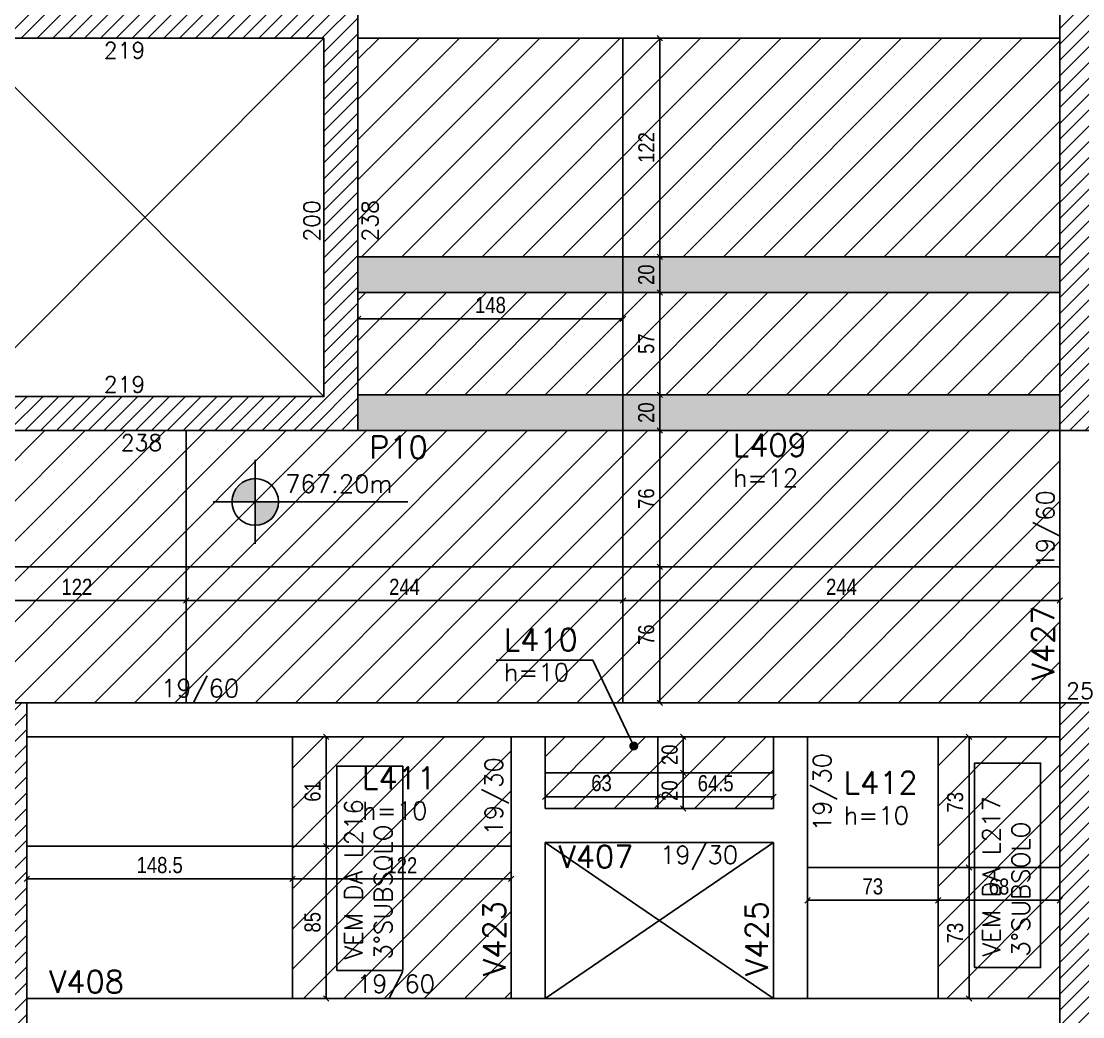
# Model space of a CAD drawing. Extents: x 1860 to 9314, y -614 to 3837.
# Drawn here: x 3631 to 4224, y 1691 to 2247 of the extents above; entities that cross this region are included whole.
import ezdxf
from ezdxf import colors
from ezdxf.entities.mleader import LeaderData, LeaderLine
from ezdxf.math import Vec2, Vec3

# ---------------------------------------------------------------- set-up
doc = ezdxf.new("R2010")
doc.units = 0
for name, color, linetype in [('COTA', 241, 'Continuous'), ('F-AUX-RED', 1, 'Continuous'), ('F-LAJES-DIM', 2, 'Continuous'), ('F-LAJES-NOME', 4, 'Continuous'), ('F-NÍVEL-PLANTA', 2, 'Continuous'), ('F-PILARES-DIM', 172, 'Continuous'), ('F-PILARES-HACH', 174, 'Continuous'), ('F-PILARES-NOME', 170, 'Continuous'), ('F-PILARES-S', 170, 'Continuous'), ('F-PILARES-V', 170, 'Continuous'), ('F-TEXTO', 6, 'Continuous'), ('F-VIGAS', 3, 'Continuous'), ('F-VIGAS-DIM', 2, 'Continuous'), ('F-VIGAS-NOME', 4, 'Continuous'), ('F-VÃO', 1, 'Continuous'), ('Painéis', 200, 'Continuous')]:
    doc.layers.add(name, color=color, linetype=linetype)
doc.layers.add('Hachura', color=251, linetype='Continuous', lineweight=9)
doc.styles.add('COTA TECNICA-50', font='techl___.ttf', dxfattribs={"height": 9})
doc.styles.add('MCP', font='romans.shx')
doc.styles.add('ROMANS', font='romans.shx')
doc.styles.get("Standard").update_dxf_attribs({"font": 'arial.ttf'})
doc.dimstyles.new('COTA PAINEL-50', dxfattribs={"dimtxt": 9, "dimasz": 3, "dimexe": 3, "dimexo": 3, "dimgap": 3, "dimtad": 1, "dimdec": 1, "dimzin": 12, "dimdsep": 46, "dimtxsty": 'COTA TECNICA-50', "dimblk1": 'OBLIQUE', "dimblk2": 'OBLIQUE', "dimsah": 1, "dimcen": 0.9, "dimclrd": 4, "dimclre": 4, "dimclrt": 240, "dimadec": 1, "dimazin": 3, "dimtfac": 1, "dimtdec": 1, "dimtmove": 0, "dimatfit": 3, "dimfxl": 1, "dimtolj": 1, "dimtzin": 12, "dimarcsym": 0})
pattern_1 = [(45, (3615.476, 1372.732), (-4.419417, 4.419417), [])]

# ---------------------------------------------------------------- blocks, each defined once
blk = doc.blocks.new('Nível - Planta')
at = {"layer": 'F-NÍVEL-PLANTA'}
h = blk.add_hatch(color=71, dxfattribs=at)
h.paths.add_polyline_path([(0, 0), (0, 0.26, 0.414214), (-0.26, 0)])
h.paths.add_polyline_path([(0.26, 0), (0, 0), (0, -0.26, 0.414214)])
for p, q in [((0, -0.469), (0, 0.469)), ((-0.469, 0), (1.704, 0))]:
    blk.add_line(p, q, dxfattribs=at)
blk.add_circle((0, 0), 0.26, dxfattribs=at)
at = {"layer": 'F-TEXTO', "color": 3, "style": 'MCP'}
blk.add_attdef('NÍVEL', (0.333, 0.102), '', height=0.2, dxfattribs=at)
blk = doc.blocks.new('_Dot')
at = {"color": 0, "linetype": 'ByBlock', "lineweight": -2}
blk.add_line((-0.5, 0), (-1, 0), dxfattribs=at)
at = {"color": 0, "linetype": 'ByBlock', "const_width": 0.5}
blk.add_lwpolyline([(-0.25, 0, 1), (0.25, 0, 1)], format="xyb", close=True, dxfattribs=at)
blk = doc.blocks.new('_Oblique')
at = {"color": 0, "linetype": 'ByBlock', "lineweight": -2}
blk.add_line((-0.5, -0.5), (0.5, 0.5), dxfattribs=at)
blk = doc.blocks.new('*D638')
at = {"layer": 'COTA', "color": 4, "lineweight": -2, "transparency": 16777216}
for p, q in [((3601.48, 1954.23), (3601.48, 1920.43)), ((3723.48, 1939.23), (3723.48, 1920.43)), ((3601.48, 1923.43), (3723.48, 1923.43))]:
    blk.add_line(p, q, dxfattribs=at)
at = {"layer": 'Defpoints', "color": 0, "transparency": 16777216}
for p in [(3601.48, 1957.23), (3723.48, 1942.23), (3723.48, 1923.43)]:
    blk.add_point(p, dxfattribs=at)
at = {"layer": 'COTA', "color": 4, "lineweight": -2, "transparency": 16777216, "xscale": 3, "yscale": 3, "zscale": 3, "rotation": 180}
blk.add_blockref('_Oblique', (3601.48, 1923.43), dxfattribs=at)
at = {"layer": 'COTA', "color": 4, "lineweight": -2, "transparency": 16777216, "xscale": 3, "yscale": 3, "zscale": 3}
blk.add_blockref('_Oblique', (3723.48, 1923.43), dxfattribs=at)
at = {"layer": 'COTA', "color": 240, "transparency": 16777216, "insert": (3662.48, 1930.99), "char_height": 9, "attachment_point": 5, "style": 'COTA TECNICA-50'}
blk.add_mtext('\\A1;122', dxfattribs=at)
blk = doc.blocks.new('*D639')
at = {"layer": 'COTA', "color": 4, "lineweight": -2, "transparency": 16777216}
for p, q in [((3723.48, 1939.23), (3723.48, 1920.43)), ((3967.48, 1939.23), (3967.48, 1920.43)), ((3723.48, 1923.43), (3967.48, 1923.43))]:
    blk.add_line(p, q, dxfattribs=at)
at = {"layer": 'Defpoints', "color": 0, "transparency": 16777216}
for p in [(3723.48, 1942.23), (3967.48, 1942.23), (3967.48, 1923.43)]:
    blk.add_point(p, dxfattribs=at)
at = {"layer": 'COTA', "color": 4, "lineweight": -2, "transparency": 16777216, "xscale": 3, "yscale": 3, "zscale": 3, "rotation": 180}
blk.add_blockref('_Oblique', (3723.48, 1923.43), dxfattribs=at)
at = {"layer": 'COTA', "color": 4, "lineweight": -2, "transparency": 16777216, "xscale": 3, "yscale": 3, "zscale": 3}
blk.add_blockref('_Oblique', (3967.48, 1923.43), dxfattribs=at)
at = {"layer": 'COTA', "color": 240, "transparency": 16777216, "insert": (3845.48, 1931), "char_height": 9, "attachment_point": 5, "style": 'COTA TECNICA-50'}
blk.add_mtext('\\A1;244', dxfattribs=at)
blk = doc.blocks.new('*D640')
at = {"layer": 'COTA', "color": 4, "lineweight": -2, "transparency": 16777216}
for p, q in [((3967.48, 1939.23), (3967.48, 1920.43)), ((4211.48, 1939.23), (4211.48, 1920.43)), ((3967.48, 1923.43), (4211.48, 1923.43))]:
    blk.add_line(p, q, dxfattribs=at)
at = {"layer": 'Defpoints', "color": 0, "transparency": 16777216}
for p in [(3967.48, 1942.23), (4211.48, 1942.23), (4211.48, 1923.43)]:
    blk.add_point(p, dxfattribs=at)
at = {"layer": 'COTA', "color": 4, "lineweight": -2, "transparency": 16777216, "xscale": 3, "yscale": 3, "zscale": 3, "rotation": 180}
blk.add_blockref('_Oblique', (3967.48, 1923.43), dxfattribs=at)
at = {"layer": 'COTA', "color": 4, "lineweight": -2, "transparency": 16777216, "xscale": 3, "yscale": 3, "zscale": 3}
blk.add_blockref('_Oblique', (4211.48, 1923.43), dxfattribs=at)
at = {"layer": 'COTA', "color": 240, "transparency": 16777216, "insert": (4089.48, 1931), "char_height": 9, "attachment_point": 5, "style": 'COTA TECNICA-50'}
blk.add_mtext('\\A1;244', dxfattribs=at)
blk = doc.blocks.new('*D641')
at = {"layer": 'COTA', "color": 4, "lineweight": -2, "transparency": 16777216}
for p, q in [((3970.48, 1942.23), (3991.08, 1942.23)), ((3988.08, 1866.23), (3988.08, 1942.23)), ((3970.48, 1866.23), (3991.08, 1866.23))]:
    blk.add_line(p, q, dxfattribs=at)
at = {"layer": 'Defpoints', "color": 0, "transparency": 16777216}
for p in [(3967.48, 1942.23), (3988.08, 1942.23), (3967.48, 1866.23)]:
    blk.add_point(p, dxfattribs=at)
at = {"layer": 'COTA', "color": 4, "lineweight": -2, "transparency": 16777216, "xscale": 3, "yscale": 3, "zscale": 3}
for p, rotation in [((3988.08, 1942.23), 90), ((3988.08, 1866.23), 270)]:
    blk.add_blockref('_Oblique', p, dxfattribs=dict(at, rotation=rotation))
at = {"layer": 'COTA', "color": 240, "transparency": 16777216, "insert": (3980.49, 1904.23), "char_height": 9, "attachment_point": 5, "rotation": 90, "style": 'COTA TECNICA-50'}
blk.add_mtext('\\A1;76', dxfattribs=at)
blk = doc.blocks.new('*D642')
at = {"layer": 'COTA', "color": 4, "lineweight": -2, "transparency": 16777216}
for p, q in [((3970.48, 2018.23), (3991.08, 2018.23)), ((3988.08, 1942.23), (3988.08, 2018.23)), ((3970.48, 1942.23), (3991.08, 1942.23))]:
    blk.add_line(p, q, dxfattribs=at)
at = {"layer": 'Defpoints', "color": 0, "transparency": 16777216}
for p in [(3967.48, 2018.23), (3988.08, 2018.23), (3967.48, 1942.23)]:
    blk.add_point(p, dxfattribs=at)
at = {"layer": 'COTA', "color": 4, "lineweight": -2, "transparency": 16777216, "xscale": 3, "yscale": 3, "zscale": 3}
for p, rotation in [((3988.08, 2018.23), 90), ((3988.08, 1942.23), 270)]:
    blk.add_blockref('_Oblique', p, dxfattribs=dict(at, rotation=rotation))
at = {"layer": 'COTA', "color": 240, "transparency": 16777216, "insert": (3980.49, 1980.23), "char_height": 9, "attachment_point": 5, "rotation": 90, "style": 'COTA TECNICA-50'}
blk.add_mtext('\\A1;76', dxfattribs=at)
blk = doc.blocks.new('*D643')
at = {"layer": 'COTA', "color": 4, "lineweight": -2, "transparency": 16777216}
for p, q in [((3970.48, 2038.23), (3991.08, 2038.23)), ((3988.08, 2018.23), (3988.08, 2038.23)), ((3970.48, 2018.23), (3991.08, 2018.23))]:
    blk.add_line(p, q, dxfattribs=at)
at = {"layer": 'Defpoints', "color": 0, "transparency": 16777216}
for p in [(3967.48, 2038.23), (3988.08, 2038.23), (3967.48, 2018.23)]:
    blk.add_point(p, dxfattribs=at)
at = {"layer": 'COTA', "color": 4, "lineweight": -2, "transparency": 16777216, "xscale": 3, "yscale": 3, "zscale": 3}
for p, rotation in [((3988.08, 2038.23), 90), ((3988.08, 2018.23), 270)]:
    blk.add_blockref('_Oblique', p, dxfattribs=dict(at, rotation=rotation))
at = {"layer": 'COTA', "color": 240, "transparency": 16777216, "insert": (3980.49, 2028.23), "char_height": 9, "attachment_point": 5, "rotation": 90, "style": 'COTA TECNICA-50'}
blk.add_mtext('\\A1;20', dxfattribs=at)
blk = doc.blocks.new('*D644')
at = {"layer": 'COTA', "color": 4, "lineweight": -2, "transparency": 16777216}
for p, q in [((3970.48, 2095.23), (3991.08, 2095.23)), ((3988.08, 2038.23), (3988.08, 2095.23)), ((3970.48, 2038.23), (3991.08, 2038.23))]:
    blk.add_line(p, q, dxfattribs=at)
at = {"layer": 'Defpoints', "color": 0, "transparency": 16777216}
for p in [(3967.48, 2095.23), (3988.08, 2095.23), (3967.48, 2038.23)]:
    blk.add_point(p, dxfattribs=at)
at = {"layer": 'COTA', "color": 4, "lineweight": -2, "transparency": 16777216, "xscale": 3, "yscale": 3, "zscale": 3}
for p, rotation in [((3988.08, 2095.23), 90), ((3988.08, 2038.23), 270)]:
    blk.add_blockref('_Oblique', p, dxfattribs=dict(at, rotation=rotation))
at = {"layer": 'COTA', "color": 240, "transparency": 16777216, "insert": (3980.48, 2066.73), "char_height": 9, "attachment_point": 5, "rotation": 90, "style": 'COTA TECNICA-50'}
blk.add_mtext('\\A1;57', dxfattribs=at)
blk = doc.blocks.new('*D645')
at = {"layer": 'COTA', "color": 4, "lineweight": -2, "transparency": 16777216}
for p, q in [((3970.48, 2115.23), (3991.08, 2115.23)), ((3988.08, 2095.23), (3988.08, 2115.23)), ((3970.48, 2095.23), (3991.08, 2095.23))]:
    blk.add_line(p, q, dxfattribs=at)
at = {"layer": 'Defpoints', "color": 0, "transparency": 16777216}
for p in [(3967.48, 2115.23), (3988.08, 2115.23), (3967.48, 2095.23)]:
    blk.add_point(p, dxfattribs=at)
at = {"layer": 'COTA', "color": 4, "lineweight": -2, "transparency": 16777216, "xscale": 3, "yscale": 3, "zscale": 3}
for p, rotation in [((3988.08, 2115.23), 90), ((3988.08, 2095.23), 270)]:
    blk.add_blockref('_Oblique', p, dxfattribs=dict(at, rotation=rotation))
at = {"layer": 'COTA', "color": 240, "transparency": 16777216, "insert": (3980.49, 2105.23), "char_height": 9, "attachment_point": 5, "rotation": 90, "style": 'COTA TECNICA-50'}
blk.add_mtext('\\A1;20', dxfattribs=at)
blk = doc.blocks.new('*D646')
at = {"layer": 'COTA', "color": 4, "lineweight": -2, "transparency": 16777216}
for p, q in [((3970.48, 2237.23), (3991.08, 2237.23)), ((3988.08, 2115.23), (3988.08, 2237.23)), ((3970.48, 2115.23), (3991.08, 2115.23))]:
    blk.add_line(p, q, dxfattribs=at)
at = {"layer": 'Defpoints', "color": 0, "transparency": 16777216}
for p in [(3967.48, 2237.23), (3988.08, 2237.23), (3967.48, 2115.23)]:
    blk.add_point(p, dxfattribs=at)
at = {"layer": 'COTA', "color": 4, "lineweight": -2, "transparency": 16777216, "xscale": 3, "yscale": 3, "zscale": 3}
for p, rotation in [((3988.08, 2237.23), 90), ((3988.08, 2115.23), 270)]:
    blk.add_blockref('_Oblique', p, dxfattribs=dict(at, rotation=rotation))
at = {"layer": 'COTA', "color": 240, "transparency": 16777216, "insert": (3980.53, 2176.23), "char_height": 9, "attachment_point": 5, "rotation": 90, "style": 'COTA TECNICA-50'}
blk.add_mtext('\\A1;122', dxfattribs=at)
blk = doc.blocks.new('*D647')
at = {"layer": 'COTA', "color": 4, "lineweight": -2, "transparency": 16777216}
for p, q in [((3819.48, 2092.23), (3819.48, 2077.65)), ((3967.48, 2092.23), (3967.48, 2077.65)), ((3819.48, 2080.65), (3967.48, 2080.65))]:
    blk.add_line(p, q, dxfattribs=at)
at = {"layer": 'Defpoints', "color": 0, "transparency": 16777216}
for p in [(3819.48, 2095.23), (3967.48, 2095.23), (3967.48, 2080.65)]:
    blk.add_point(p, dxfattribs=at)
at = {"layer": 'COTA', "color": 4, "lineweight": -2, "transparency": 16777216, "xscale": 3, "yscale": 3, "zscale": 3, "rotation": 180}
blk.add_blockref('_Oblique', (3819.48, 2080.65), dxfattribs=at)
at = {"layer": 'COTA', "color": 4, "lineweight": -2, "transparency": 16777216, "xscale": 3, "yscale": 3, "zscale": 3}
blk.add_blockref('_Oblique', (3967.48, 2080.65), dxfattribs=at)
at = {"layer": 'COTA', "color": 240, "transparency": 16777216, "insert": (3893.48, 2088.23), "char_height": 9, "attachment_point": 5, "style": 'COTA TECNICA-50'}
blk.add_mtext('\\A1;148', dxfattribs=at)
blk = doc.blocks.new('*D648')
at = {"layer": 'COTA', "color": 4, "lineweight": -2, "transparency": 16777216}
for p, q in [((3634.48, 1783.23), (3634.48, 1764.98)), ((3782.98, 1783.23), (3782.98, 1764.98)), ((3634.48, 1767.98), (3782.98, 1767.98))]:
    blk.add_line(p, q, dxfattribs=at)
at = {"layer": 'Defpoints', "color": 0, "transparency": 16777216}
for p in [(3634.48, 1786.23), (3782.98, 1786.23), (3782.98, 1767.98)]:
    blk.add_point(p, dxfattribs=at)
at = {"layer": 'COTA', "color": 4, "lineweight": -2, "transparency": 16777216, "xscale": 3, "yscale": 3, "zscale": 3, "rotation": 180}
blk.add_blockref('_Oblique', (3634.48, 1767.98), dxfattribs=at)
at = {"layer": 'COTA', "color": 4, "lineweight": -2, "transparency": 16777216, "xscale": 3, "yscale": 3, "zscale": 3}
blk.add_blockref('_Oblique', (3782.98, 1767.98), dxfattribs=at)
at = {"layer": 'COTA', "color": 240, "transparency": 16777216, "insert": (3708.73, 1775.6), "char_height": 9, "attachment_point": 5, "style": 'COTA TECNICA-50'}
blk.add_mtext('\\A1;148.5', dxfattribs=at)
blk = doc.blocks.new('*D649')
at = {"layer": 'COTA', "color": 4, "lineweight": -2, "transparency": 16777216}
for p, q in [((3782.98, 1783.23), (3782.98, 1764.98)), ((3904.98, 1783.23), (3904.98, 1764.98)), ((3782.98, 1767.98), (3904.98, 1767.98))]:
    blk.add_line(p, q, dxfattribs=at)
at = {"layer": 'Defpoints', "color": 0, "transparency": 16777216}
for p in [(3782.98, 1786.23), (3904.98, 1786.23), (3904.98, 1767.98)]:
    blk.add_point(p, dxfattribs=at)
at = {"layer": 'COTA', "color": 4, "lineweight": -2, "transparency": 16777216, "xscale": 3, "yscale": 3, "zscale": 3, "rotation": 180}
blk.add_blockref('_Oblique', (3782.98, 1767.98), dxfattribs=at)
at = {"layer": 'COTA', "color": 4, "lineweight": -2, "transparency": 16777216, "xscale": 3, "yscale": 3, "zscale": 3}
blk.add_blockref('_Oblique', (3904.98, 1767.98), dxfattribs=at)
at = {"layer": 'COTA', "color": 240, "transparency": 16777216, "insert": (3843.98, 1775.53), "char_height": 9, "attachment_point": 5, "style": 'COTA TECNICA-50'}
blk.add_mtext('\\A1;122', dxfattribs=at)
blk = doc.blocks.new('*D650')
at = {"layer": 'COTA', "color": 4, "lineweight": -2, "transparency": 16777216}
for p, q in [((3785.98, 1786.23), (3804.74, 1786.23)), ((3801.74, 1701.23), (3801.74, 1786.23)), ((3785.98, 1701.23), (3804.74, 1701.23))]:
    blk.add_line(p, q, dxfattribs=at)
at = {"layer": 'Defpoints', "color": 0, "transparency": 16777216}
for p in [(3782.98, 1786.23), (3801.74, 1786.23), (3782.98, 1701.23)]:
    blk.add_point(p, dxfattribs=at)
at = {"layer": 'COTA', "color": 4, "lineweight": -2, "transparency": 16777216, "xscale": 3, "yscale": 3, "zscale": 3}
for p, rotation in [((3801.74, 1786.23), 90), ((3801.74, 1701.23), 270)]:
    blk.add_blockref('_Oblique', p, dxfattribs=dict(at, rotation=rotation))
at = {"layer": 'COTA', "color": 240, "transparency": 16777216, "insert": (3794.12, 1743.73), "char_height": 9, "attachment_point": 5, "rotation": 90, "style": 'COTA TECNICA-50'}
blk.add_mtext('\\A1;85', dxfattribs=at)
blk = doc.blocks.new('*D651')
at = {"layer": 'COTA', "color": 4, "lineweight": -2, "transparency": 16777216}
for p, q in [((3785.98, 1847.23), (3804.74, 1847.23)), ((3801.74, 1786.23), (3801.74, 1847.23)), ((3785.98, 1786.23), (3804.74, 1786.23))]:
    blk.add_line(p, q, dxfattribs=at)
at = {"layer": 'Defpoints', "color": 0, "transparency": 16777216}
for p in [(3782.98, 1847.23), (3801.74, 1847.23), (3782.98, 1786.23)]:
    blk.add_point(p, dxfattribs=at)
at = {"layer": 'COTA', "color": 4, "lineweight": -2, "transparency": 16777216, "xscale": 3, "yscale": 3, "zscale": 3}
for p, rotation in [((3801.74, 1847.23), 90), ((3801.74, 1786.23), 270)]:
    blk.add_blockref('_Oblique', p, dxfattribs=dict(at, rotation=rotation))
at = {"layer": 'COTA', "color": 240, "transparency": 16777216, "insert": (3794.15, 1816.73), "char_height": 9, "attachment_point": 5, "rotation": 90, "style": 'COTA TECNICA-50'}
blk.add_mtext('\\A1;61', dxfattribs=at)
blk = doc.blocks.new('*D653')
at = {"layer": 'COTA', "color": 4, "lineweight": -2, "transparency": 16777216}
for p, q in [((4070.48, 1771.23), (4070.48, 1752.98)), ((4143.48, 1771.23), (4143.48, 1752.98)), ((4070.48, 1755.98), (4143.48, 1755.98))]:
    blk.add_line(p, q, dxfattribs=at)
at = {"layer": 'Defpoints', "color": 0, "transparency": 16777216}
for p in [(4070.48, 1774.23), (4143.48, 1774.23), (4143.48, 1755.98)]:
    blk.add_point(p, dxfattribs=at)
at = {"layer": 'COTA', "color": 4, "lineweight": -2, "transparency": 16777216, "xscale": 3, "yscale": 3, "zscale": 3, "rotation": 180}
blk.add_blockref('_Oblique', (4070.48, 1755.98), dxfattribs=at)
at = {"layer": 'COTA', "color": 4, "lineweight": -2, "transparency": 16777216, "xscale": 3, "yscale": 3, "zscale": 3}
blk.add_blockref('_Oblique', (4143.48, 1755.98), dxfattribs=at)
at = {"layer": 'COTA', "color": 240, "transparency": 16777216, "insert": (4106.98, 1763.68), "char_height": 9, "attachment_point": 5, "style": 'COTA TECNICA-50'}
blk.add_mtext('\\A1;73', dxfattribs=at)
blk = doc.blocks.new('*D654')
at = {"layer": 'COTA', "color": 4, "lineweight": -2, "transparency": 16777216}
for p, q in [((4143.48, 1783.23), (4143.48, 1752.98)), ((4211.48, 1771.23), (4211.48, 1752.98)), ((4143.48, 1755.98), (4211.48, 1755.98))]:
    blk.add_line(p, q, dxfattribs=at)
at = {"layer": 'Defpoints', "color": 0, "transparency": 16777216}
for p in [(4143.48, 1786.23), (4211.48, 1774.23), (4211.48, 1755.98)]:
    blk.add_point(p, dxfattribs=at)
at = {"layer": 'COTA', "color": 4, "lineweight": -2, "transparency": 16777216, "xscale": 3, "yscale": 3, "zscale": 3, "rotation": 180}
blk.add_blockref('_Oblique', (4143.48, 1755.98), dxfattribs=at)
at = {"layer": 'COTA', "color": 4, "lineweight": -2, "transparency": 16777216, "xscale": 3, "yscale": 3, "zscale": 3}
blk.add_blockref('_Oblique', (4211.48, 1755.98), dxfattribs=at)
at = {"layer": 'COTA', "color": 240, "transparency": 16777216, "insert": (4177.48, 1763.59), "char_height": 9, "attachment_point": 5, "style": 'COTA TECNICA-50'}
blk.add_mtext('\\A1;68', dxfattribs=at)
blk = doc.blocks.new('*D655')
at = {"layer": 'COTA', "color": 4, "lineweight": -2, "transparency": 16777216}
for p, q in [((4146.48, 1774.23), (4163.71, 1774.23)), ((4160.71, 1701.23), (4160.71, 1774.23)), ((4146.48, 1701.23), (4163.71, 1701.23))]:
    blk.add_line(p, q, dxfattribs=at)
at = {"layer": 'Defpoints', "color": 0, "transparency": 16777216}
for p in [(4143.48, 1774.23), (4160.71, 1774.23), (4143.48, 1701.23)]:
    blk.add_point(p, dxfattribs=at)
at = {"layer": 'COTA', "color": 4, "lineweight": -2, "transparency": 16777216, "xscale": 3, "yscale": 3, "zscale": 3}
for p, rotation in [((4160.71, 1774.23), 90), ((4160.71, 1701.23), 270)]:
    blk.add_blockref('_Oblique', p, dxfattribs=dict(at, rotation=rotation))
at = {"layer": 'COTA', "color": 240, "transparency": 16777216, "insert": (4153.01, 1737.73), "char_height": 9, "attachment_point": 5, "rotation": 90, "style": 'COTA TECNICA-50'}
blk.add_mtext('\\A1;73', dxfattribs=at)
blk = doc.blocks.new('*D656')
at = {"layer": 'COTA', "color": 4, "lineweight": -2, "transparency": 16777216}
for p, q in [((4146.48, 1847.23), (4163.71, 1847.23)), ((4160.71, 1774.23), (4160.71, 1847.23)), ((4146.48, 1774.23), (4163.71, 1774.23))]:
    blk.add_line(p, q, dxfattribs=at)
at = {"layer": 'Defpoints', "color": 0, "transparency": 16777216}
for p in [(4143.48, 1847.23), (4160.71, 1847.23), (4143.48, 1774.23)]:
    blk.add_point(p, dxfattribs=at)
at = {"layer": 'COTA', "color": 4, "lineweight": -2, "transparency": 16777216, "xscale": 3, "yscale": 3, "zscale": 3}
for p, rotation in [((4160.71, 1847.23), 90), ((4160.71, 1774.23), 270)]:
    blk.add_blockref('_Oblique', p, dxfattribs=dict(at, rotation=rotation))
at = {"layer": 'COTA', "color": 240, "transparency": 16777216, "insert": (4153.01, 1810.73), "char_height": 9, "attachment_point": 5, "rotation": 90, "style": 'COTA TECNICA-50'}
blk.add_mtext('\\A1;73', dxfattribs=at)
blk = doc.blocks.new('*D657')
at = {"layer": 'COTA', "color": 4, "lineweight": -2, "transparency": 16777216}
for p, q in [((3923.98, 1824.23), (3923.98, 1810.68)), ((3986.98, 1824.23), (3986.98, 1810.68)), ((3923.98, 1813.68), (3986.98, 1813.68))]:
    blk.add_line(p, q, dxfattribs=at)
at = {"layer": 'Defpoints', "color": 0, "transparency": 16777216}
for p in [(3923.98, 1827.23), (3986.98, 1827.23), (3986.98, 1813.68)]:
    blk.add_point(p, dxfattribs=at)
at = {"layer": 'COTA', "color": 4, "lineweight": -2, "transparency": 16777216, "xscale": 3, "yscale": 3, "zscale": 3, "rotation": 180}
blk.add_blockref('_Oblique', (3923.98, 1813.68), dxfattribs=at)
at = {"layer": 'COTA', "color": 4, "lineweight": -2, "transparency": 16777216, "xscale": 3, "yscale": 3, "zscale": 3}
blk.add_blockref('_Oblique', (3986.98, 1813.68), dxfattribs=at)
at = {"layer": 'COTA', "color": 240, "transparency": 16777216, "insert": (3955.48, 1821.38), "char_height": 9, "attachment_point": 5, "style": 'COTA TECNICA-50'}
blk.add_mtext('\\A1;63', dxfattribs=at)
blk = doc.blocks.new('*D658')
at = {"layer": 'COTA', "color": 4, "lineweight": -2, "transparency": 16777216}
for p, q in [((3986.98, 1824.23), (3986.98, 1810.68)), ((4051.48, 1824.23), (4051.48, 1810.68)), ((3986.98, 1813.68), (4051.48, 1813.68))]:
    blk.add_line(p, q, dxfattribs=at)
at = {"layer": 'Defpoints', "color": 0, "transparency": 16777216}
for p in [(3986.98, 1827.23), (4051.48, 1827.23), (4051.48, 1813.68)]:
    blk.add_point(p, dxfattribs=at)
at = {"layer": 'COTA', "color": 4, "lineweight": -2, "transparency": 16777216, "xscale": 3, "yscale": 3, "zscale": 3, "rotation": 180}
blk.add_blockref('_Oblique', (3986.98, 1813.68), dxfattribs=at)
at = {"layer": 'COTA', "color": 4, "lineweight": -2, "transparency": 16777216, "xscale": 3, "yscale": 3, "zscale": 3}
blk.add_blockref('_Oblique', (4051.48, 1813.68), dxfattribs=at)
at = {"layer": 'COTA', "color": 240, "transparency": 16777216, "insert": (4019.23, 1821.28), "char_height": 9, "attachment_point": 5, "style": 'COTA TECNICA-50'}
blk.add_mtext('\\A1;64.5', dxfattribs=at)
blk = doc.blocks.new('*D659')
at = {"layer": 'COTA', "color": 4, "lineweight": -2, "transparency": 16777216}
for p, q in [((3990.73, 1827.23), (4004.15, 1827.23)), ((4001.15, 1807.23), (4001.15, 1827.23)), ((3989.98, 1807.23), (4004.15, 1807.23))]:
    blk.add_line(p, q, dxfattribs=at)
at = {"layer": 'Defpoints', "color": 0, "transparency": 16777216}
for p in [(3987.73, 1827.23), (4001.15, 1827.23), (3986.98, 1807.23)]:
    blk.add_point(p, dxfattribs=at)
at = {"layer": 'COTA', "color": 4, "lineweight": -2, "transparency": 16777216, "xscale": 3, "yscale": 3, "zscale": 3}
for p, rotation in [((4001.15, 1827.23), 90), ((4001.15, 1807.23), 270)]:
    blk.add_blockref('_Oblique', p, dxfattribs=dict(at, rotation=rotation))
at = {"layer": 'COTA', "color": 240, "transparency": 16777216, "insert": (3993.56, 1817.23), "char_height": 9, "attachment_point": 5, "rotation": 90, "style": 'COTA TECNICA-50'}
blk.add_mtext('\\A1;20', dxfattribs=at)
blk = doc.blocks.new('*D660')
at = {"layer": 'COTA', "color": 4, "lineweight": -2, "transparency": 16777216}
for p, q in [((3989.98, 1847.23), (4004.15, 1847.23)), ((4001.15, 1827.23), (4001.15, 1847.23)), ((3990.73, 1827.23), (4004.15, 1827.23))]:
    blk.add_line(p, q, dxfattribs=at)
at = {"layer": 'Defpoints', "color": 0, "transparency": 16777216}
for p in [(3986.98, 1847.23), (4001.15, 1847.23), (3987.73, 1827.23)]:
    blk.add_point(p, dxfattribs=at)
at = {"layer": 'COTA', "color": 4, "lineweight": -2, "transparency": 16777216, "xscale": 3, "yscale": 3, "zscale": 3}
for p, rotation in [((4001.15, 1847.23), 90), ((4001.15, 1827.23), 270)]:
    blk.add_blockref('_Oblique', p, dxfattribs=dict(at, rotation=rotation))
at = {"layer": 'COTA', "color": 240, "transparency": 16777216, "insert": (3993.56, 1837.23), "char_height": 9, "attachment_point": 5, "rotation": 90, "style": 'COTA TECNICA-50'}
blk.add_mtext('\\A1;20', dxfattribs=at)

msp = doc.modelspace()

# ---------------------------------------------------------------- hatches: boundary and pattern name
at = {"layer": 'F-PILARES-HACH', "linetype": 'Continuous'}
h = msp.add_hatch(dxfattribs=at)
h.set_pattern_fill('ANSI31', color=256, scale=50, style=0)
h.set_pattern_definition(pattern_1)
h.paths.add_polyline_path([(3819.48, 2018.23), (3819.48, 2256.23), (3581.48, 2256.23), (3581.48, 2237.23), (3800.48, 2237.23), (3800.48, 2037.23), (3581.48, 2037.23), (3581.48, 2018.23)], flags=16)
h = msp.add_hatch(dxfattribs=at)
h.set_pattern_fill('ANSI31', color=256, scale=50, style=0)
h.set_pattern_definition(pattern_1)
h.paths.add_polyline_path([(4211.48, 2018.23), (4230.48, 2018.23), (4230.48, 2256.23), (4211.48, 2256.23)], flags=16)
h = msp.add_hatch(dxfattribs=at)
h.set_pattern_fill('ANSI31', color=256, scale=50, style=0)
h.set_pattern_definition(pattern_1)
h.paths.add_polyline_path([(3634.48, 1348.73), (3634.48, 1866.23), (3615.48, 1866.23), (3615.48, 1372.73), (3396.48, 1372.73), (3396.48, 1348.73)], flags=16)
h = msp.add_hatch(dxfattribs=at)
h.set_pattern_fill('ANSI31', color=256, scale=50, style=0)
h.set_pattern_definition(pattern_1)
h.paths.add_polyline_path([(4230.48, 1397.23), (4230.48, 1866.23), (4211.48, 1866.23), (4211.48, 1416.23), (3991.48, 1416.23), (3991.48, 1397.23)], flags=16)
at = {"layer": 'Hachura', "linetype": 'ByBlock'}
h = msp.add_hatch(dxfattribs=at)
h.set_pattern_fill('ANSI31', color=256, scale=5)
h.set_pattern_definition([(45, (-244.971, 373.657), (-11.22532, 11.22532), [])])
h.paths.add_polyline_path([(3967.48, 2018.23), (3967.48, 1942.23), (4211.48, 1942.23), (4211.48, 2018.23)])
h.paths.add_polyline_path([(3967.48, 1941.73), (3967.48, 1866.23), (4064.98, 1866.23), (4211.48, 1866.23), (4211.48, 1941.73)])
h.paths.add_polyline_path([(3880.98, 1866.23), (3967.48, 1866.23), (3967.48, 1941.73), (3723.48, 1941.73), (3723.48, 1866.23)])
h.paths.add_polyline_path([(3967.48, 1942.23), (3967.48, 2018.23), (3819.48, 2018.23), (3723.48, 2018.23), (3723.48, 1942.23)])
h.paths.add_polyline_path([(3723.48, 1942.23), (3723.48, 2018.23), (3601.48, 2018.23), (3601.48, 1942.23)])
h.paths.add_polyline_path([(3723.48, 1866.23), (3723.48, 1941.73), (3601.48, 1941.73), (3601.48, 1866.23), (3615.48, 1866.23), (3634.48, 1866.23)])
h.paths.add_polyline_path([(3415.48, 1941.73), (3415.48, 1866.23), (3601.48, 1866.23), (3601.48, 1941.73)])
h.paths.add_polyline_path([(3601.48, 1942.23), (3601.48, 2018.23), (3581.48, 2018.23), (3415.48, 2018.23), (3415.48, 1942.23)])
h.paths.add_polyline_path([(3498.48, 2037.23), (3581.48, 2037.23), (3581.48, 2114.73), (3498.48, 2114.73)])
h.paths.add_polyline_path([(3415.48, 2114.73), (3415.48, 2037.23), (3498.48, 2037.23), (3498.48, 2114.73)])
h.paths.add_polyline_path([(3498.48, 2115.23), (3498.48, 2237.23), (3415.48, 2237.23), (3415.48, 2115.23)])
h.paths.add_polyline_path([(3498.48, 2115.23), (3581.48, 2115.23), (3581.48, 2237.23), (3498.48, 2237.23)])
h = msp.add_hatch(dxfattribs=at)
h.set_pattern_fill('ANSI31', color=256, scale=5)
h.paths.add_polyline_path([(3967.48, 2038.23), (3967.48, 2095.23), (3819.48, 2095.23), (3819.48, 2038.23)])
h.paths.add_polyline_path([(3967.48, 2095.23), (3967.48, 2038.23), (4211.48, 2038.23), (4211.48, 2095.23)])
h.paths.add_polyline_path([(4211.48, 2115.23), (4211.48, 2237.23), (3967.48, 2237.23), (3967.48, 2115.23)])
h.paths.add_polyline_path([(3819.48, 2115.23), (3967.48, 2115.23), (3967.48, 2237.23), (3819.48, 2237.23)])
h = msp.add_hatch(color=256, dxfattribs=at)
h.dxf.hatch_style = 1
h.paths.add_polyline_path([(3967.48, 2095.23), (3967.48, 2115.23), (3819.48, 2115.23), (3819.48, 2095.23)])
h.paths.add_polyline_path([(3967.48, 2115.23), (3967.48, 2095.23), (4211.48, 2095.23), (4211.48, 2115.23)])
h.paths.add_polyline_path([(3967.48, 2038.23), (3967.48, 2018.23), (4211.48, 2018.23), (4211.48, 2038.23)])
h.paths.add_polyline_path([(3819.48, 2038.23), (3819.48, 2018.23), (3967.48, 2018.23), (3967.48, 2038.23)])
h = msp.add_hatch(dxfattribs=at)
h.set_pattern_fill('ANSI31', color=256, scale=5)
h.paths.add_polyline_path([(3782.98, 1847.23), (3782.98, 1786.23), (3904.98, 1786.23), (3904.98, 1797.73), (3904.98, 1847.23)])
h.paths.add_polyline_path([(3782.98, 1786.23), (3782.98, 1701.23), (3904.98, 1701.23), (3904.98, 1786.23)])
h.paths.add_polyline_path([(3923.98, 1827.23), (3923.98, 1807.23), (3986.98, 1807.23), (3986.98, 1827.23)])
h.paths.add_polyline_path([(3986.98, 1827.23), (3986.98, 1807.23), (4051.48, 1807.23), (4051.48, 1827.23)])
h.paths.add_polyline_path([(4051.48, 1827.23), (4051.48, 1847.23), (3986.98, 1847.23), (3986.98, 1827.23)])
h.paths.add_polyline_path([(3923.98, 1847.23), (3923.98, 1827.23), (3986.98, 1827.23), (3986.98, 1847.23)])
h = msp.add_hatch(dxfattribs=at)
h.set_pattern_fill('ANSI31', color=256, scale=5)
h.paths.add_polyline_path([(4211.48, 1847.23), (4143.48, 1847.23), (4143.48, 1774.23), (4211.48, 1774.23)])
h.paths.add_polyline_path([(4211.48, 1774.23), (4143.48, 1774.23), (4143.48, 1701.23), (4211.48, 1701.23)])

# ---------------------------------------------------------------- linework, layer by layer
at = {"layer": 'COTA'}
for points in [[(4163.79, 1718.44), (4163.79, 1832.58), (4200.66, 1832.58), (4200.66, 1718.44)], [(3807.64, 1716.81), (3807.64, 1830.95), (3844.51, 1830.95), (3844.51, 1716.81)]]:
    msp.add_lwpolyline(points, close=True, dxfattribs=at)
at = {"layer": 'F-PILARES-S', "linetype": 'Continuous'}
for points in [[(3819.48, 2018.23), (3819.48, 2256.23), (3581.48, 2256.23), (3581.48, 2237.23), (3800.48, 2237.23), (3800.48, 2037.23), (3581.48, 2037.23), (3581.48, 2018.23), (3819.48, 2018.23)], [(4211.48, 2018.23), (4230.48, 2018.23), (4230.48, 2256.23), (4211.48, 2256.23), (4211.48, 2018.23)], [(3634.48, 1348.73), (3634.48, 1866.23), (3615.48, 1866.23), (3615.48, 1372.73), (3396.48, 1372.73), (3396.48, 1348.73), (3634.48, 1348.73)]]:
    msp.add_lwpolyline(points, dxfattribs=at)
at = {"layer": 'F-PILARES-V', "linetype": 'Continuous'}
msp.add_lwpolyline([(4230.48, 1397.23), (4230.48, 1866.23), (4211.48, 1866.23), (4211.48, 1416.23), (3991.48, 1416.23), (3991.48, 1397.23), (4230.48, 1397.23)], dxfattribs=at)
at = {"layer": 'F-VIGAS'}
for points in [[(3819.48, 2237.23), (4211.48, 2237.23)], [(4211.48, 2018.23), (4211.48, 1866.23)], [(3914.48, 1866.23), (3634.48, 1866.23)], [(4060.98, 1866.23), (3914.48, 1866.23)], [(4211.48, 1866.23), (4060.98, 1866.23)], [(3634.48, 1847.23), (3904.98, 1847.23)], [(3904.98, 1847.23), (3904.98, 1797.73)], [(3923.98, 1847.23), (3904.98, 1847.23)], [(3923.98, 1847.23), (4051.48, 1847.23)], [(3923.98, 1807.23), (3923.98, 1847.23)], [(4051.48, 1847.23), (4051.48, 1807.23)], [(4070.48, 1847.23), (4051.48, 1847.23)], [(4070.48, 1847.23), (4211.48, 1847.23)], [(4070.48, 1797.73), (4070.48, 1847.23)], [(4051.48, 1807.23), (3923.98, 1807.23)], [(3904.98, 1797.73), (3904.98, 1701.23)], [(4070.48, 1701.23), (4070.48, 1797.73)], [(3923.98, 1788.23), (4051.48, 1788.23)], [(3923.98, 1701.23), (3923.98, 1788.23)], [(4051.48, 1788.23), (4051.48, 1701.23)], [(3904.98, 1701.23), (3634.48, 1701.23)], [(3923.98, 1701.23), (3904.98, 1701.23)], [(4051.48, 1701.23), (3923.98, 1701.23)], [(4070.48, 1701.23), (4051.48, 1701.23)], [(4211.48, 1701.23), (4070.48, 1701.23)]]:
    msp.add_lwpolyline(points, dxfattribs=at)
at = {"layer": 'F-VÃO'}
for p, q in [((3600.48, 2037.23), (3800.48, 2237.23)), ((3600.48, 2237.23), (3800.48, 2037.23)), ((3923.98, 1701.23), (4051.48, 1788.23)), ((3923.98, 1788.23), (4051.48, 1701.23))]:
    msp.add_line(p, q, dxfattribs=at)
at = {"layer": 'Painéis'}
for p, q in [((3819.48, 2038.23), (4211.48, 2038.23)), ((3819.48, 2018.23), (4211.48, 2018.23)), ((3923.98, 1827.23), (4051.48, 1827.23))]:
    msp.add_line(p, q, dxfattribs=at)
for points in [[(3967.48, 2237.23), (3967.48, 1866.23)], [(3819.48, 2115.23), (4211.48, 2115.23)], [(3819.48, 2095.23), (4211.48, 2095.23)], [(3723.48, 2018.23), (3723.48, 1866.23)], [(3415.48, 1942.23), (4211.48, 1942.23)], [(3782.98, 1847.23), (3782.98, 1701.23)], [(3986.98, 1807.23), (3986.98, 1847.23)], [(4143.48, 1701.23), (4143.48, 1847.23)], [(3634.48, 1786.23), (3904.98, 1786.23)], [(4070.48, 1774.23), (4211.48, 1774.23)]]:
    msp.add_lwpolyline(points, dxfattribs=at)

# ---------------------------------------------------------------- block references
at = {"layer": 'F-NÍVEL-PLANTA', "linetype": 'Continuous', "xscale": 50, "yscale": 50, "zscale": 50}
msp.add_blockref('Nível - Planta', (3762.09, 1978.41), dxfattribs=at).add_auto_attribs({'NÍVEL': '767.20m'})

# ---------------------------------------------------------------- texts
at = {"layer": 'COTA', "style": 'ROMANS'}
for s, p in [('VEM DA L216', (3822.04, 1722.88)), ('VEM DA L217', (4178.19, 1724.51)), ('3°SUBSOLO', (3838.52, 1722.88)), ('3°SUBSOLO', (4194.67, 1724.51))]:
    msp.add_text(s, height=10, rotation=90, dxfattribs=at).set_placement(p)
at = {"layer": 'F-LAJES-DIM', "linetype": 'Continuous', "style": 'MCP'}
for s, p in [('h=12', (4028.88, 1986.81)), ('h=10', (3900.93, 1878.25)), ('h=10', (3821.81, 1801)), ('h=10', (4090.79, 1798.36))]:
    msp.add_text(s, height=10, dxfattribs=at).set_placement(p)
at = {"layer": 'F-LAJES-NOME', "linetype": 'Continuous', "style": 'MCP'}
for s, p in [('L409', (4028.88, 2003.81)), ('L410', (3900.93, 1895.25)), ('L411', (3821.81, 1818)), ('L412', (4090.79, 1815.36))]:
    msp.add_text(s, height=12.5, dxfattribs=at).set_placement(p)
at = {"layer": 'F-PILARES-DIM', "linetype": 'Continuous', "style": 'MCP'}
for s, p in [('219', (3677.48, 2225.98)), ('219', (3677.48, 2039.48)), ('238', (3686.98, 2006.98)), ('25', (4214.98, 1868.48))]:
    msp.add_text(s, height=9, dxfattribs=at).set_placement(p)
for s, p in [('200', (3798.23, 2123.73)), ('238', (3830.73, 2123.73))]:
    msp.add_text(s, height=9, rotation=90, dxfattribs=at).set_placement(p)
at = {"layer": 'F-PILARES-NOME', "linetype": 'Continuous', "style": 'MCP'}
msp.add_text('P10', height=12.5, dxfattribs=at).set_placement((3825.73, 2002.61))
at = {"layer": 'F-VIGAS-DIM', "linetype": 'Continuous', "style": 'MCP'}
for s, p in [('19/60', (4208.35, 1941.23)), ('19/30', (3900.31, 1792.16)), ('19/30', (4083.71, 1794.52))]:
    msp.add_text(s, height=10, rotation=90, dxfattribs=at).set_placement(p)
for s, p in [('19/60', (3709.48, 1869.36)), ('19/30', (3988.12, 1776.36)), ('19/60', (3818.77, 1704.36))]:
    msp.add_text(s, height=10, dxfattribs=at).set_placement(p)
at = {"layer": 'F-VIGAS-NOME', "linetype": 'Continuous', "style": 'MCP'}
for s, p in [('V427', (4208.35, 1878.73)), ('V423', (3901.85, 1713.73)), ('V425', (4048.35, 1713.73))]:
    msp.add_text(s, height=12.5, rotation=90, dxfattribs=at).set_placement(p)
for s, p in [('V407', (3931.5, 1774.12)), ('V408', (3646.98, 1704.36))]:
    msp.add_text(s, height=12.5, dxfattribs=at).set_placement(p)

# ---------------------------------------------------------------- dimensions: what is measured, and where the dimension line sits
at = {"layer": 'COTA'}
for base, p1, p2, picture, middle in [((3988.08, 2237.23), (3967.48, 2115.23), (3967.48, 2237.23), '*D646', (3980.53, 2176.23)), ((3988.08, 2115.23), (3967.48, 2095.23), (3967.48, 2115.23), '*D645', (3980.49, 2105.23)), ((3988.08, 2095.23), (3967.48, 2038.23), (3967.48, 2095.23), '*D644', (3980.48, 2066.73)), ((3988.08, 2038.23), (3967.48, 2018.23), (3967.48, 2038.23), '*D643', (3980.49, 2028.23)), ((3988.08, 2018.23), (3967.48, 1942.23), (3967.48, 2018.23), '*D642', (3980.49, 1980.23)), ((3801.74, 1847.23), (3782.98, 1786.23), (3782.98, 1847.23), '*D651', (3794.15, 1816.73)), ((4001.15, 1847.23), (3987.73, 1827.23), (3986.98, 1847.23), '*D660', (3993.56, 1837.23)), ((4160.71, 1847.23), (4143.48, 1774.23), (4143.48, 1847.23), '*D656', (4153.01, 1810.73))]:
    dim = msp.add_linear_dim(base=base, p1=p1, p2=p2, angle=90, dimstyle='COTA PAINEL-50', override={"dimtmove": 1}, dxfattribs=at)
    dim.commit()
    dim.dimension.update_dxf_attribs({"geometry": picture, "text_midpoint": middle})
for base, p1, p2, picture, middle in [((3967.48, 2080.65), (3819.48, 2095.23), (3967.48, 2095.23), '*D647', (3893.48, 2088.23)), ((3986.98, 1813.68), (3923.98, 1827.23), (3986.98, 1827.23), '*D657', (3955.48, 1821.38)), ((3782.98, 1767.98), (3634.48, 1786.23), (3782.98, 1786.23), '*D648', (3708.73, 1775.6)), ((4143.48, 1755.98), (4070.48, 1774.23), (4143.48, 1774.23), '*D653', (4106.98, 1763.68))]:
    dim = msp.add_linear_dim(base=base, p1=p1, p2=p2, dimstyle='COTA PAINEL-50', dxfattribs=at)
    dim.commit()
    dim.dimension.update_dxf_attribs({"geometry": picture, "text_midpoint": middle})
for base, p1, p2, picture, middle in [((3723.48, 1923.43), (3601.48, 1957.23), (3723.48, 1942.23), '*D638', (3662.48, 1930.99)), ((3967.48, 1923.43), (3723.48, 1942.23), (3967.48, 1942.23), '*D639', (3845.48, 1931)), ((4211.48, 1923.43), (3967.48, 1942.23), (4211.48, 1942.23), '*D640', (4089.48, 1931)), ((4051.48, 1813.68), (3986.98, 1827.23), (4051.48, 1827.23), '*D658', (4019.23, 1821.28)), ((3904.98, 1767.98), (3782.98, 1786.23), (3904.98, 1786.23), '*D649', (3843.98, 1775.53)), ((4211.48, 1755.98), (4143.48, 1786.23), (4211.48, 1774.23), '*D654', (4177.48, 1763.59))]:
    dim = msp.add_linear_dim(base=base, p1=p1, p2=p2, dimstyle='COTA PAINEL-50', override={"dimtmove": 1}, dxfattribs=at)
    dim.commit()
    dim.dimension.update_dxf_attribs({"geometry": picture, "text_midpoint": middle})
for base, p1, p2, picture, middle in [((3988.08, 1942.23), (3967.48, 1866.23), (3967.48, 1942.23), '*D641', (3980.49, 1904.23)), ((4001.15, 1827.23), (3986.98, 1807.23), (3987.73, 1827.23), '*D659', (3993.56, 1817.23)), ((3801.74, 1786.23), (3782.98, 1701.23), (3782.98, 1786.23), '*D650', (3794.12, 1743.73)), ((4160.71, 1774.23), (4143.48, 1701.23), (4143.48, 1774.23), '*D655', (4153.01, 1737.73))]:
    dim = msp.add_linear_dim(base=base, p1=p1, p2=p2, angle=90, dimstyle='COTA PAINEL-50', dxfattribs=at)
    dim.commit()
    dim.dimension.update_dxf_attribs({"geometry": picture, "text_midpoint": middle})

# ---------------------------------------------------------------- leaders
at = {"layer": 'F-AUX-RED', "linetype": 'Continuous'}
ml = msp.add_multileader_mtext('Standard', dxfattribs=at)
ml.set_content('', color=256)
ml.set_leader_properties()
ml.set_arrow_properties(name='DOT')
ml.build(insert=Vec2(0, 0))
ml.multileader.update_dxf_attribs({"text_right_attachment_type": 6, "text_top_attachment_type": 0, "text_bottom_attachment_type": 0, "dogleg_length": 0.36, "arrow_head_size": 5})
ctx = ml.context
ctx.base_point, ctx.char_height, ctx.arrow_head_size, ctx.landing_gap_size, ctx.plane_origin = Vec3(3896.58, 1890.06), 0.18, 5, 0.09, Vec3(3986.23, 1845.08)
ctx.right_attachment, ctx.text_align_type = 6, 2
notes = []
notes.append((ctx, [(0, (1, 1, 0), (3950.7, 1889.97), (-1, 0), 53.94, [(0, [(3973.5, 1842.12)], 256, [])])]))
ctx.mtext.insert, ctx.mtext.alignment, ctx.mtext.flow_direction = Vec3(3896.67, 1890.15), 3, 5
for ctx, leaders in notes:
    for number, flags, end, landing, length, lines in leaders:
        leader = LeaderData()
        leader.index, (leader.has_last_leader_line, leader.has_dogleg_vector, leader.attachment_direction) = number, flags
        leader.last_leader_point, leader.dogleg_vector, leader.dogleg_length = Vec3(end), Vec3(landing), length
        for number, points, colour, breaks in lines:
            line = LeaderLine()
            line.index, line.vertices, line.color, line.breaks = number, Vec3.list(points), colors.encode_raw_color(colour), breaks
            leader.lines.append(line)
        ctx.leaders.append(leader)

doc.saveas('drawing.dxf')
